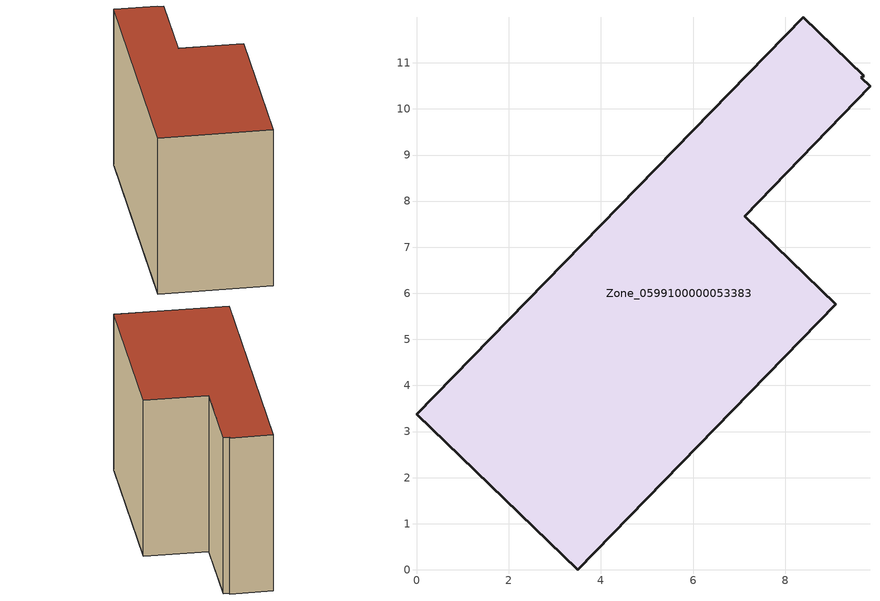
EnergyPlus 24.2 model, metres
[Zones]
Zone_0599100000053383
 floor ground (C_G): 9.65,10.67 9.84,10.49 7.12,7.67 9.1,5.76 3.5,0 0,3.38 8.39,11.99 9.7,10.72 z0
 wall outside (C_F): 3.5,0 9.1,5.76 7.12,7.67 9.84,10.49 9.65,10.67 9.7,10.72 8.39,11.99 0,3.38 3.5,0 z0:7.29
 roof outside (C_R): 9.7,10.72 8.39,11.99 0,3.38 3.5,0 9.1,5.76 7.12,7.67 9.84,10.49 9.65,10.67 z7.29
[BUILDING]
Pand.0599100000053383: North Axis=0; Terrain=City; Loads Convergence Tolerance Value=0.04; Temperature Convergence Tolerance Value=0.4; Solar Distribution=FullExterior; Maximum Number of Warmup Days=25; Minimum Number of Warmup Days=1
[Site:Location]
Rotterdam.The.Hague.AP_ZH_NLD Design_Conditions: Latitude=51.96; Longitude=4.45; Time Zone=1; Elevation=-4.5
[SITE:GROUNDTEMPERATURE:BUILDINGSURFACE]
18, 18, 18, 18, 18, 18, 18, 18, 18, 18, 18, 18
[MATERIAL] Thermal Absorptance=0.9; Solar Absorptance=0.7; Visible Absorptance=0.7
Name | Roughness | Thickness | Conductivity | Density | Specific Heat
G.TI.1946 | MediumSmooth | 0.15 | 1 | 540 | 1210
F.TI.1946 | Rough | 0.3 | 0.857143 | 1920 | 840
R.TI.1946 | MediumRough | 0.2 | 0.1 | 1500 | 1000
[CONSTRUCTION]
C_G: G.TI.1946
C_F: F.TI.1946
C_R: R.TI.1946
[ZONE]
Zone_0599100000053383: Type=1; Multiplier=1; Ceiling Height=Autocalculate; Volume=Autocalculate; Floor Area=autocalculate; Part of Total Floor Area=Yes
[ZONEINFILTRATION:DESIGNFLOWRATE]
Infil_Zone_0599100000053383: Zone or ZoneList or Space or SpaceList=Zone_0599100000053383; Schedule=AlwaysOn; Design Flow Rate Calculation Method=Flow/Area; Flow Rate per Floor Area=0.003; Constant Term Coefficient=1; Temperature Term Coefficient=0; Velocity Term Coefficient=0; Velocity Squared Term Coefficient=0
[HVACTEMPLATE:ZONE:IDEALLOADSAIRSYSTEM]
Zone_0599100000053383: Maximum Heating Supply Air Temperature=50; Minimum Cooling Supply Air Temperature=13; Maximum Heating Supply Air Humidity Ratio=0.0156; Minimum Cooling Supply Air Humidity Ratio=0.0077; Heating Limit=NoLimit; Cooling Limit=NoLimit; Dehumidification Control Type=ConstantSensibleHeatRatio; Cooling Sensible Heat Ratio=0.7; Dehumidification Setpoint=60; Humidification Control Type=None; Humidification Setpoint=30; Outdoor Air Method=None; Outdoor Air Flow Rate per Person=0.00944; Outdoor Air Flow Rate per Zone Floor Area=0; Outdoor Air Flow Rate per Zone=0; Demand Controlled Ventilation Type=None; Outdoor Air Economizer Type=NoEconomizer; Heat Recovery Type=None; Sensible Heat Recovery Effectiveness=0.7; Latent Heat Recovery Effectiveness=0.65
[ZONECONTROL:THERMOSTAT]
ThermostatControl_Zone_0599100000053383: Zone or ZoneList=Zone_0599100000053383; Control Type Schedule=DualSetpointControlType; Control 1=Thermostat_Zone_0599100000053383; Temperature Difference Between Cutout And Setpoint=0
[THERMOSTATSETPOINT:DUALSETPOINT]
Thermostat_Zone_0599100000053383: Heating Setpoint Temperature Schedule=HeatingSetpoint_Zone_0599100000053383; Cooling Setpoint Temperature Schedule=CoolingSetpoint_Zone_0599100000053383
[SCHEDULE:COMPACT]
HeatingSetpoint_Zone_0599100000053383: Through: 12/31, For: AllDays, Until: 24:00, 21
CoolingSetpoint_Zone_0599100000053383: Through: 12/31, For: AllDays, Until: 24:00, 24
DualSetpointControlType: Through: 12/31, For: AllDays, Until: 24:00, 4
AlwaysOn: Through: 12/31, For: AllDays, Until: 24:00, 1
